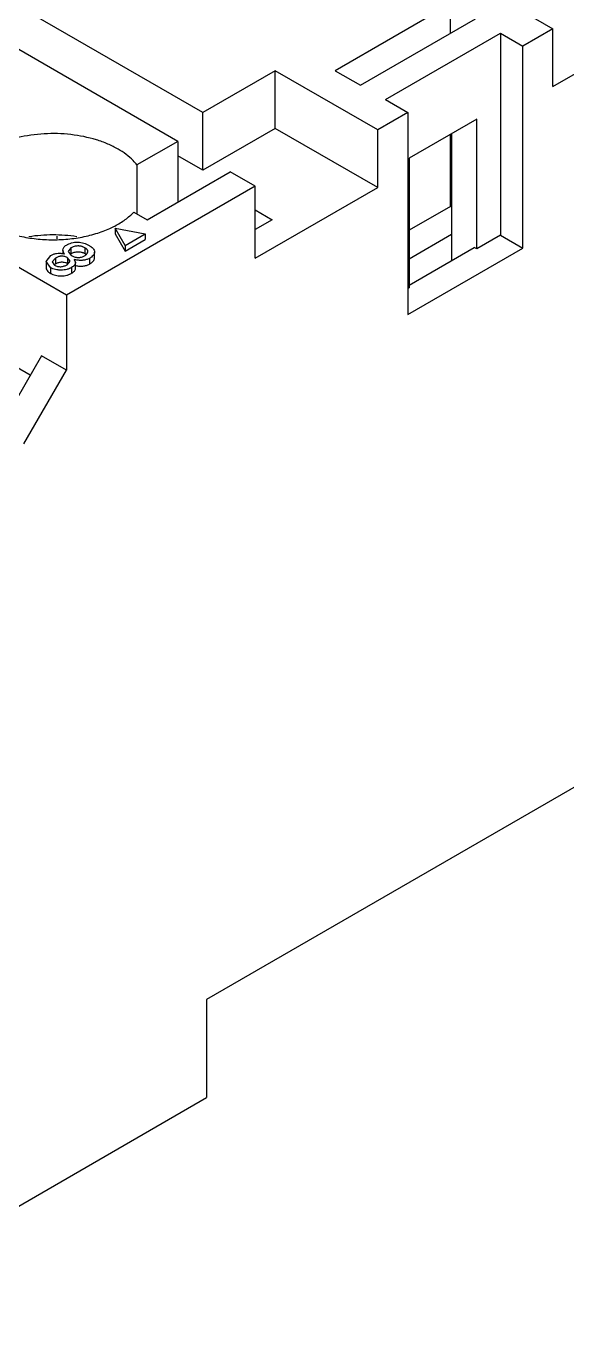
# Model space of a CAD drawing. Header units: millimetres. Extents: x 10.6 to 82, y 34.2 to 95.1.
# Drawn here: x 38.82 to 54.09, y 34.2 to 71.52 of the extents above; entities that cross this region are included whole.
import ezdxf

# ---------------------------------------------------------------- set-up
doc = ezdxf.new("R2010")
doc.units = ezdxf.units.MM
doc.header["$LTSCALE"] = 8.408249
doc.layers.get('0').update_dxf_attribs({"linetype": 'CONTINUOUS'})

msp = doc.modelspace()

# ---------------------------------------------------------------- linework, layer by layer
at = {"color": 7}
for p, q in [((53.7, 69.813), (67.984, 78.059)), ((43.094, 68.262), (26.832, 77.65)), ((43.801, 69.078), (28.951, 77.651)), ((39.947, 63.914), (19.299, 75.834)), ((50.801, 73.12), (53.7, 71.446)), ((50.801, 72.14), (47.548, 70.262)), ((50.801, 71.323), (50.801, 72.14)), ((48.256, 69.854), (51.508, 71.732)), ((48.963, 69.446), (52.215, 71.323)), ((52.215, 71.323), (52.215, 65.608)), ((52.215, 71.323), (52.852, 70.956)), ((53.7, 71.446), (52.852, 70.956)), ((53.7, 69.813), (53.7, 71.446)), ((52.852, 65.241), (52.852, 70.956)), ((45.851, 70.262), (43.801, 69.078)), ((45.851, 68.629), (45.851, 70.262)), ((48.75, 68.588), (45.851, 70.262)), ((47.548, 70.262), (48.256, 69.854)), ((48.963, 69.446), (49.599, 69.078)), ((43.801, 67.445), (43.801, 69.078)), ((49.599, 69.078), (48.75, 68.588)), ((49.599, 69.078), (49.599, 63.363)), ((51.544, 68.894), (49.634, 67.792)), ((51.544, 65.22), (51.544, 68.894)), ((45.851, 68.629), (43.801, 67.445)), ((48.75, 66.955), (45.851, 68.629)), ((48.75, 66.955), (48.75, 68.588)), ((50.801, 66.424), (50.801, 68.466)), ((50.836, 68.486), (50.836, 64.894)), ((43.094, 68.262), (41.941, 67.596)), ((43.094, 68.262), (43.094, 66.547)), ((41.941, 67.596), (41.941, 66.212)), ((43.801, 67.445), (43.094, 67.853)), ((49.634, 67.792), (49.634, 64.118)), ((42.227, 66.047), (44.579, 67.404)), ((45.286, 66.996), (44.579, 67.404)), ((45.286, 66.996), (39.947, 63.914)), ((45.286, 64.955), (45.286, 66.996)), ((45.286, 64.955), (48.75, 66.955)), ((50.801, 66.424), (49.634, 65.751)), ((50.836, 66.404), (50.801, 66.424)), ((41.852, 66.264), (42.227, 66.047)), ((45.286, 66.322), (45.763, 66.047)), ((45.763, 66.047), (45.286, 65.771)), ((41.326, 65.812), (41.326, 65.649)), ((41.609, 65.322), (41.326, 65.812)), ((41.326, 65.812), (42.174, 65.649)), ((39.678, 65.58), (39.678, 65.509)), ((41.326, 65.649), (41.609, 65.159)), ((41.609, 65.322), (42.174, 65.649)), ((41.609, 65.159), (42.174, 65.486)), ((41.609, 65.322), (41.609, 65.159)), ((42.174, 65.649), (42.174, 65.486)), ((50.836, 65.628), (49.634, 64.934)), ((52.215, 65.608), (51.544, 65.22)), ((52.215, 65.608), (52.852, 65.241)), ((39.371, 64.868), (39.504, 65.037)), ((39.64, 64.963), (39.541, 64.855)), ((39.64, 64.963), (39.64, 64.799)), ((39.849, 65.187), (39.849, 65.081)), ((39.982, 64.973), (39.982, 64.81)), ((40.056, 64.877), (39.982, 64.973)), ((40.076, 65.249), (39.992, 65.144)), ((39.992, 65.144), (40.086, 65.033)), ((40.059, 65.075), (40.076, 65.086)), ((40.076, 65.249), (40.076, 65.086)), ((40.469, 65.254), (40.469, 65.091)), ((40.596, 64.953), (40.596, 64.79)), ((40.744, 64.967), (40.744, 65.13)), ((49.599, 63.363), (52.852, 65.241)), ((49.634, 64.199), (51.473, 65.261)), ((51.544, 65.22), (51.473, 65.261)), ((39.371, 64.868), (39.371, 64.705)), ((39.496, 64.693), (39.371, 64.868)), ((39.496, 64.693), (39.496, 64.53)), ((39.541, 64.855), (39.614, 64.761)), ((39.964, 64.775), (40.056, 64.877)), ((39.982, 64.81), (39.998, 64.8)), ((40.093, 64.697), (40.093, 64.534)), ((40.168, 64.922), (40.201, 64.834)), ((40.201, 64.67), (40.201, 64.834)), ((38.922, 61.648), (34.962, 63.934)), ((39.947, 63.914), (39.947, 61.791)), ((49.634, 64.118), (49.599, 64.097)), ((39.24, 62.199), (38.038, 60.117)), ((39.947, 61.791), (39.24, 62.199)), ((38.745, 59.709), (39.947, 61.791)), ((69.363, 58.688), (43.907, 43.991)), ((43.907, 43.991), (43.907, 41.215)), ((31.759, 34.201), (43.907, 41.215))]:
    msp.add_line(p, q, dxfattribs=at)
for centre, radius, start, end in [((40.047, 68.294), 2.736, 295.5467, 297.5381), ((40.187, 64.876), 0.237, 122.7731, 126.0789), ((39.139, 63.22), 1.8, 62.0453, 62.3145), ((40.395, 65.578), 0.849, 256.6769, 257.5638)]:
    msp.add_arc(centre, radius, start, end, dxfattribs=at)
for points, knots in [([(41.407, 68.043), (41.314, 68.097), (41.114, 68.196), (40.674, 68.355), (40.068, 68.476), (39.318, 68.497), (38.698, 68.41), (38.236, 68.277), (37.923, 68.151), (37.645, 68), (37.408, 67.826), (37.217, 67.634), (37.076, 67.427), (36.989, 67.208), (36.969, 67.056), (36.969, 66.982)], [0, 0, 0, 0, 0.062392, 0.12881, 0.270304, 0.417367, 0.561619, 0.630255, 0.695382, 0.756364, 0.812833, 0.864766, 0.912567, 0.957168, 1, 1, 1, 1]), ([(41.941, 67.596), (41.908, 67.639), (41.754, 67.814), (41.562, 67.954), (41.407, 68.043)], [0, 0, 0, 0, 0.231488, 1, 1, 1, 1]), ([(41.312, 65.868), (41.416, 65.922), (41.608, 66.039), (41.779, 66.186), (41.852, 66.264)], [0, 0, 0, 0, 0.523246, 1, 1, 1, 1]), ([(37.73, 65.92), (37.848, 65.852), (38.105, 65.731), (38.523, 65.598), (38.975, 65.512), (39.448, 65.474), (39.924, 65.486), (40.388, 65.548), (40.825, 65.658), (41.099, 65.764), (41.227, 65.826)], [0, 0, 0, 0, 0.113076, 0.234748, 0.362742, 0.494453, 0.626922, 0.757163, 0.882347, 1, 1, 1, 1]), ([(38.887, 65.573), (39.11, 65.608), (39.562, 65.642), (40.014, 65.609), (40.237, 65.575)], [0, 0, 0, 0, 0.499859, 1, 1, 1, 1]), ([(39.849, 65.187), (39.849, 65.213), (39.864, 65.256), (39.905, 65.3), (39.933, 65.318), (39.948, 65.328)], [0, 0, 0, 0, 0.447386, 0.707571, 1, 1, 1, 1]), ([(39.948, 65.328), (39.959, 65.334), (39.981, 65.346), (40.029, 65.369), (40.094, 65.392), (40.179, 65.41), (40.268, 65.415), (40.357, 65.407), (40.441, 65.387), (40.506, 65.363), (40.553, 65.341), (40.576, 65.328), (40.586, 65.322)], [0, 0, 0, 0, 0.056247, 0.114269, 0.236281, 0.36628, 0.501125, 0.635347, 0.764354, 0.885889, 0.943886, 1, 1, 1, 1]), ([(40.469, 65.254), (40.455, 65.262), (40.434, 65.273), (40.403, 65.284), (40.379, 65.292), (40.353, 65.297), (40.326, 65.302), (40.298, 65.304), (40.244, 65.305), (40.182, 65.295), (40.118, 65.272), (40.09, 65.256), (40.076, 65.249)], [0, 0, 0, 0, 0.114498, 0.175075, 0.237599, 0.302235, 0.36825, 0.435475, 0.503108, 0.76525, 0.886288, 1, 1, 1, 1]), ([(40.586, 65.322), (40.597, 65.316), (40.619, 65.303), (40.657, 65.275), (40.699, 65.239), (40.729, 65.195), (40.742, 65.158), (40.744, 65.139), (40.744, 65.13)], [0, 0, 0, 0, 0.146697, 0.287649, 0.550879, 0.78558, 0.89436, 1, 1, 1, 1]), ([(39.504, 65.037), (39.516, 65.044), (39.54, 65.057), (39.594, 65.08), (39.669, 65.098), (39.764, 65.101), (39.828, 65.094), (39.859, 65.088)], [0, 0, 0, 0, 0.110737, 0.226644, 0.476343, 0.739496, 1, 1, 1, 1]), ([(39.982, 64.973), (39.97, 64.98), (39.945, 64.993), (39.902, 65.006), (39.855, 65.014), (39.815, 65.017), (39.783, 65.014), (39.752, 65.009), (39.716, 64.999), (39.676, 64.983), (39.651, 64.969), (39.64, 64.963)], [0, 0, 0, 0, 0.115427, 0.240233, 0.371851, 0.506992, 0.574385, 0.640648, 0.76724, 0.886817, 1, 1, 1, 1]), ([(39.894, 65.081), (39.888, 65.089), (39.875, 65.105), (39.856, 65.139), (39.849, 65.168), (39.849, 65.187)], [0, 0, 0, 0, 0.268046, 0.52304, 1, 1, 1, 1]), ([(40.076, 65.086), (40.091, 65.093), (40.121, 65.109), (40.189, 65.134), (40.245, 65.142), (40.283, 65.141)], [0, 0, 0, 0, 0.228208, 0.472048, 1, 1, 1, 1]), ([(40.086, 65.033), (40.099, 65.026), (40.126, 65.011), (40.17, 64.995), (40.219, 64.983), (40.288, 64.976), (40.357, 64.985), (40.419, 65.006), (40.446, 65.02), (40.459, 65.028)], [0, 0, 0, 0, 0.11378, 0.235014, 0.363654, 0.497847, 0.762739, 0.885666, 1, 1, 1, 1]), ([(40.596, 64.953), (40.583, 64.947), (40.556, 64.933), (40.512, 64.917), (40.465, 64.906), (40.398, 64.896), (40.313, 64.895), (40.245, 64.905), (40.212, 64.912)], [0, 0, 0, 0, 0.11104, 0.229016, 0.353512, 0.481987, 0.74328, 1, 1, 1, 1]), ([(40.283, 65.141), (40.317, 65.14), (40.36, 65.135), (40.407, 65.119), (40.436, 65.109), (40.456, 65.098), (40.469, 65.091)], [0, 0, 0, 0, 0.52679, 0.65106, 0.771524, 1, 1, 1, 1]), ([(40.459, 65.028), (40.484, 65.042), (40.527, 65.07), (40.556, 65.119), (40.556, 65.142)], [0, 0, 0, 0, 0.554487, 1, 1, 1, 1]), ([(40.556, 65.142), (40.556, 65.147), (40.555, 65.158), (40.551, 65.174), (40.543, 65.189), (40.533, 65.204), (40.519, 65.217), (40.499, 65.236), (40.481, 65.247), (40.469, 65.254)], [0, 0, 0, 0, 0.106502, 0.215167, 0.329187, 0.448935, 0.576708, 0.711061, 1, 1, 1, 1]), ([(40.469, 65.091), (40.472, 65.089), (40.485, 65.081), (40.497, 65.073), (40.506, 65.066)], [0, 0, 0, 0, 0.255828, 1, 1, 1, 1]), ([(40.744, 65.13), (40.744, 65.113), (40.734, 65.077), (40.701, 65.03), (40.662, 64.997), (40.626, 64.971), (40.606, 64.959), (40.596, 64.953)], [0, 0, 0, 0, 0.213035, 0.448525, 0.712626, 0.853863, 1, 1, 1, 1]), ([(40.596, 64.79), (40.606, 64.796), (40.626, 64.808), (40.662, 64.833), (40.701, 64.867), (40.734, 64.914), (40.744, 64.95), (40.744, 64.967)], [0, 0, 0, 0, 0.146137, 0.287374, 0.551475, 0.786965, 1, 1, 1, 1]), ([(39.371, 64.705), (39.371, 64.688), (39.377, 64.654), (39.402, 64.606), (39.435, 64.572), (39.468, 64.547), (39.487, 64.535), (39.496, 64.53)], [0, 0, 0, 0, 0.217455, 0.44947, 0.708798, 0.851029, 1, 1, 1, 1]), ([(40.093, 64.697), (40.083, 64.691), (40.062, 64.68), (40.03, 64.665), (39.995, 64.652), (39.945, 64.636), (39.879, 64.624), (39.81, 64.62), (39.755, 64.622), (39.7, 64.626), (39.635, 64.637), (39.573, 64.656), (39.527, 64.676), (39.507, 64.687), (39.496, 64.693)], [0, 0, 0, 0, 0.055797, 0.113534, 0.173485, 0.235345, 0.364653, 0.498206, 0.565214, 0.631913, 0.762172, 0.885673, 0.943925, 1, 1, 1, 1]), ([(39.614, 64.761), (39.627, 64.754), (39.653, 64.741), (39.697, 64.727), (39.744, 64.719), (39.809, 64.717), (39.871, 64.732), (39.927, 64.755), (39.951, 64.769), (39.964, 64.775)], [0, 0, 0, 0, 0.11557, 0.240228, 0.37286, 0.508593, 0.767179, 0.886637, 1, 1, 1, 1]), ([(39.64, 64.799), (39.651, 64.806), (39.676, 64.819), (39.716, 64.836), (39.76, 64.848), (39.791, 64.852), (39.807, 64.852)], [0, 0, 0, 0, 0.229601, 0.472191, 0.729029, 1, 1, 1, 1]), ([(39.807, 64.852), (39.823, 64.853), (39.86, 64.851), (39.908, 64.842), (39.948, 64.828), (39.966, 64.819), (39.975, 64.814)], [0, 0, 0, 0, 0.26521, 0.649337, 0.829956, 1, 1, 1, 1]), ([(40.201, 64.834), (40.201, 64.821), (40.196, 64.793), (40.172, 64.756), (40.136, 64.724), (40.108, 64.706), (40.093, 64.697)], [0, 0, 0, 0, 0.214137, 0.447823, 0.710801, 1, 1, 1, 1]), ([(40.093, 64.534), (40.108, 64.543), (40.136, 64.561), (40.172, 64.593), (40.196, 64.63), (40.201, 64.657), (40.201, 64.67)], [0, 0, 0, 0, 0.289199, 0.552177, 0.785863, 1, 1, 1, 1]), ([(40.212, 64.748), (40.245, 64.741), (40.313, 64.732), (40.398, 64.733), (40.465, 64.743), (40.512, 64.754), (40.556, 64.769), (40.583, 64.783), (40.596, 64.79)], [0, 0, 0, 0, 0.256719, 0.518013, 0.646488, 0.770983, 0.88896, 1, 1, 1, 1]), ([(39.496, 64.53), (39.507, 64.524), (39.527, 64.513), (39.573, 64.493), (39.635, 64.474), (39.7, 64.462), (39.755, 64.458), (39.81, 64.456), (39.879, 64.46), (39.945, 64.473), (39.995, 64.489), (40.03, 64.502), (40.062, 64.517), (40.083, 64.528), (40.093, 64.534)], [0, 0, 0, 0, 0.056075, 0.114327, 0.237828, 0.368087, 0.434786, 0.501794, 0.635347, 0.764655, 0.826515, 0.886466, 0.944203, 1, 1, 1, 1])]:
    msp.add_open_spline(points, degree=3, knots=knots, dxfattribs=at)
for points in [[(39.859, 65.088), (39.871, 65.086), (39.882, 65.083), (39.894, 65.081)], [(39.597, 64.772), (39.602, 64.775), (39.606, 64.778), (39.61, 64.781)], [(39.61, 64.781), (39.62, 64.788), (39.63, 64.793), (39.64, 64.799)], [(40.212, 64.912), (40.197, 64.915), (40.183, 64.919), (40.168, 64.922)]]:
    msp.add_open_spline(points, degree=3, dxfattribs=at)

doc.saveas('drawing.dxf')
